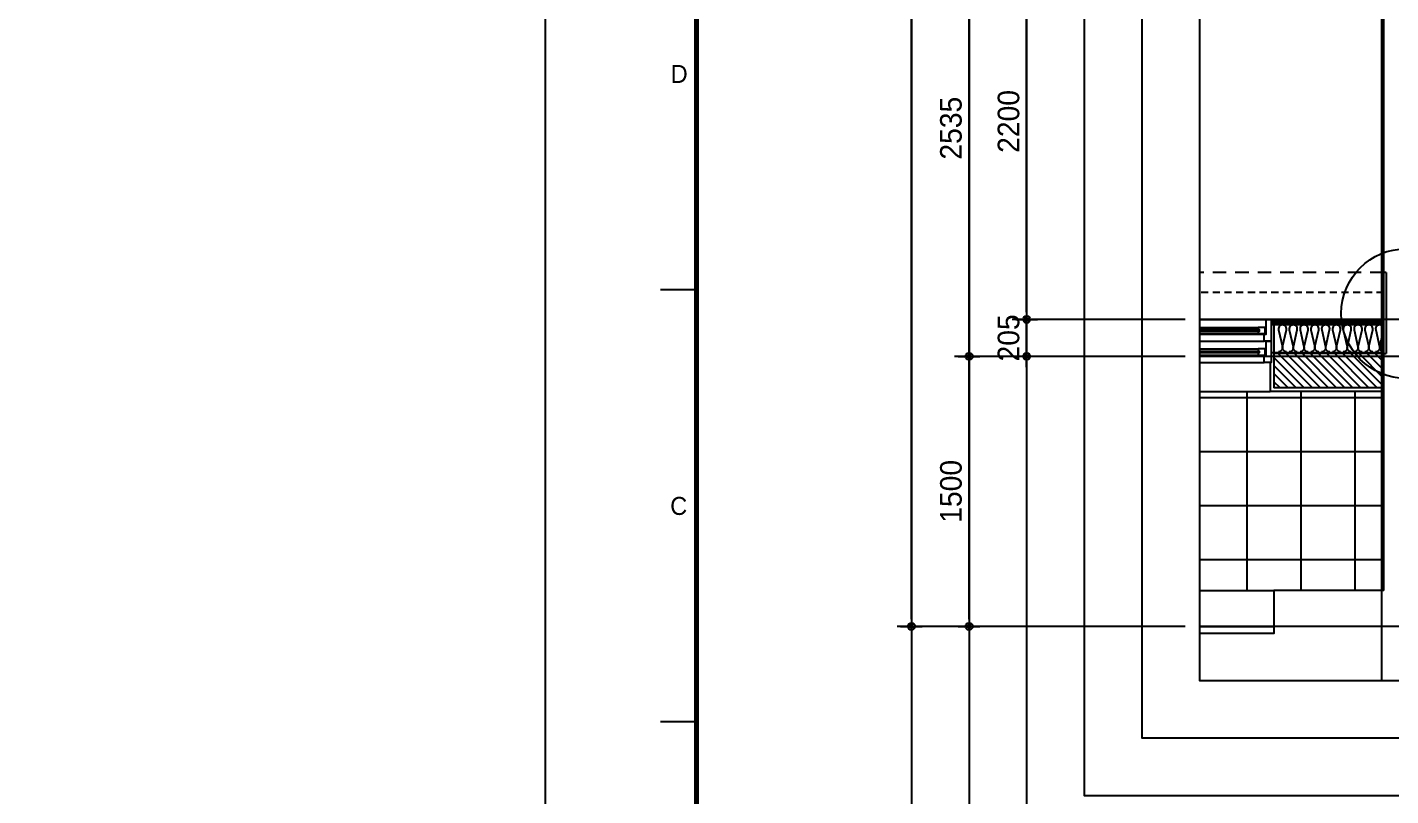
# Model space of a CAD drawing. Header units: millimetres. Extents: x -24416 to 92204, y -190080 to 23760.
# Drawn here: x -2877 to 4697, y -67010 to -62741 of the extents above; entities that cross this region are included whole.
import ezdxf
from ezdxf.enums import TextEntityAlignment as Align
from ezdxf.xclip import XClip

# ---------------------------------------------------------------- set-up
doc = ezdxf.new("R2010")
doc.units = ezdxf.units.MM
doc.header["$LTSCALE"] = 50
doc.header["$XCLIPFRAME"] = 0
for name, pattern in [('AUDIT_D_220706163347-0', [0]), ('CEN', [62, 60, -1, 0, -1]), ('H', [1.3, 0.8, -0.5]), ('HID', [2.5, 1.5, -1])]:
    doc.linetypes.add(name, pattern=pattern)
doc.layers.get('defpoints').update_dxf_attribs({"color": 139})
for name, color, linetype in [('A_HAT', 8, 'Continuous'), ('AA-BORD-FORM', 7, 'Continuous'), ('AA-BORD-TEXT', 3, 'Continuous'), ('AA-XXXX-DIMS', 7, 'Continuous'), ('ARDM', 7, 'Continuous'), ('CEN_CON', 1, 'CEN'), ('CEN_WALL', 12, 'CEN'), ('CONC', 2, 'Continuous'), ('dan1', 7, 'HID'), ('DIM', 7, 'AUDIT_D_220706163347-0'), ('ELE3_CON', 7, 'Continuous'), ('ELE4', 4, 'Continuous'), ('FIN', 6, 'Continuous'), ('INS', 252, 'Continuous'), ('WAL', 3, 'Continuous'), ('WAL_DRY', 7, 'Continuous'), ('WIN', 4, 'Continuous'), ('X - 단위세대$0$ETC', 6, 'Continuous'), ('바닥타일', 8, 'Continuous'), ('커튼박스', 6, 'Continuous')]:
    doc.layers.add(name, color=color, linetype=linetype)
doc.layers.add('Defpoint', color=135, linetype='Continuous', plot=False)
doc.layers.add('MC', color=135, linetype='Continuous', plot=False)
doc.styles.add('HAUD01', font='Dotum.ttf')
doc.styles.add('맑은고딕', font='malgun.ttf', dxfattribs={"width": 0.9})
doc.dimstyles.new('DIM_40', dxfattribs={"dimscale": 40, "dimtxt": 3, "dimasz": 1, "dimexe": 2, "dimexo": 2, "dimgap": 1, "dimtad": 1, "dimdec": 0, "dimzin": 0, "dimdsep": 46, "dimtxsty": '맑은고딕', "dimblk1": 'DIMDOT', "dimblk2": 'DIMDOT', "dimsah": 1, "dimcen": 0.09, "dimdle": 2, "dimclrd": 7, "dimclre": 7, "dimclrt": 3, "dimadec": 0, "dimazin": 0, "dimtfac": 1, "dimtdec": 0, "dimtix": 1, "dimtmove": 2, "dimatfit": 3, "dimldrblk": 'DIMDOT', "dimfxl": 2, "dimtolj": 1, "dimtzin": 0, "dimarcsym": 0})

# ---------------------------------------------------------------- blocks, each defined once
blk = doc.blocks.new('XR-FORM 청주월명')
at = {"layer": 'AA-BORD-FORM', "color": 2}
for p, q in [((21, 177), (16, 177)), ((21, 117), (16, 117))]:
    blk.add_line(p, q, dxfattribs=at)
at = {"layer": 'AA-BORD-FORM', "color": 1}
blk.add_lwpolyline([(0, 0), (841, 0), (841, 594), (0, 594)], close=True, dxfattribs=at)
at = {"layer": 'AA-BORD-FORM', "color": 2, "const_width": 0.682}
blk.add_lwpolyline([(21, 17), (21, 577), (821, 577), (821, 17)], close=True, dxfattribs=at)
at = {"layer": 'AA-BORD-TEXT', "color": 7, "style": 'HAUD01'}
for s, p in [('D', (18.61, 207)), ('C', (18.54, 147))]:
    blk.add_text(s, height=2.5, dxfattribs=at).set_placement(p, align=Align.MIDDLE_CENTER)
blk = doc.blocks.new('WIN_이중창_1800')
at = {"layer": 'Defpoint'}
for p, q in [((-15, 240), (-15, 0)), ((1785, 240), (1785, 0))]:
    blk.add_line(p, q, dxfattribs=at)
at = {"layer": 'WIN'}
blk.add_line((885, -100), (885, 340), dxfattribs=at)
at = {"layer": 'WIN', "color": 8}
for p, q in [((1742, 240), (28, 240)), ((1697, 237), (905, 237)), ((1730, 158), (40, 158)), ((865, 196), (73, 196)), ((865, 161), (73, 161)), ((1697, 202), (905, 202)), ((1730, 120), (40, 120)), ((865, 76), (73, 76)), ((1697, 117), (905, 117)), ((1697, 82), (905, 82)), ((1730, 38), (40, 38)), ((1730, 0), (40, 0)), ((865, 41), (73, 41))]:
    blk.add_line(p, q, dxfattribs=at)
at = {"layer": 'WIN'}
for points in [[(40, 158), (28, 158), (28, 240), (0, 240), (0, 120), (40, 120), (40, 158)], [(905, 216.5), (905, 202), (865, 202), (865, 237), (905, 237), (905, 222.5)], [(1697, 216.5), (1697, 202), (1737, 202), (1737, 237), (1697, 237), (1697, 222.5)], [(1730, 158), (1742, 158), (1742, 240), (1770, 240), (1770, 120), (1730, 120), (1730, 158)], [(73, 175.5), (73, 161), (33, 161), (33, 196), (73, 196), (73, 181.5)], [(872, 181.5), (872, 175.5), (66, 175.5), (66, 181.5), (872, 181.5)], [(865, 175.5), (865, 161), (905, 161), (905, 196), (865, 196), (865, 181.5)], [(1704, 222.5), (1704, 216.5), (898, 216.5), (898, 222.5), (1704, 222.5)], [(40, 38), (28, 38), (28, 120), (0, 120), (0, 0), (40, 0), (40, 38)], [(73, 55.5), (73, 41), (33, 41), (33, 76), (73, 76), (73, 61.5)], [(905, 96.5), (905, 82), (865, 82), (865, 117), (905, 117), (905, 102.5)], [(865, 55.5), (865, 41), (905, 41), (905, 76), (865, 76), (865, 61.5)], [(1704, 102.5), (1704, 96.5), (898, 96.5), (898, 102.5), (1704, 102.5)], [(1697, 96.5), (1697, 82), (1737, 82), (1737, 117), (1697, 117), (1697, 102.5)], [(1730, 38), (1742, 38), (1742, 120), (1770, 120), (1770, 0), (1730, 0), (1730, 38)], [(872, 61.5), (872, 55.5), (66, 55.5), (66, 61.5), (872, 61.5)]]:
    blk.add_lwpolyline(points, dxfattribs=at)
blk = doc.blocks.new('insul1')
blk.add_lwpolyline([(0, 0, 0.480617), (0.146, 0.183), (0.004, 0.817, -1.249969), (0.296, 0.817), (0.154, 0.183, 0.480617), (0.3, 0, 0.480617)], format="xyb")
blk = doc.blocks.new('U-84A(기본)', base_point=(206477.1, -21253.3))
at = {"layer": 'A_HAT'}
h = blk.add_hatch(dxfattribs=at)
h.set_pattern_fill('ANSI31', color=256, scale=10, style=0)
h.paths.add_polyline_path([(207212.1, -19738.3), (206602.1, -19738.3), (206602.1, -19928.3), (207212.1, -19928.3)])
at = {"layer": '바닥타일'}
h = blk.add_hatch(dxfattribs=at)
h.set_pattern_fill('_USER', color=256, scale=300, double=1, pattern_type=0)
h.set_pattern_definition([(0, (0, 0), (0, 300), []), (90, (0, 0), (-300, 2e-14), [])])
edge = h.paths.add_edge_path()
edge.add_arc((219197.1, -19803.3), 690, 180, 270)
edge.add_line((219197.1, -20493.3), (219197.1, -21053.3))
edge.add_line((219197.1, -21053.3), (206602.1, -21053.3))
edge.add_line((206602.1, -21053.3), (206602.1, -19948.3))
edge.add_line((206602.1, -19948.3), (217552.1, -19948.3))
edge.add_line((217552.1, -19948.3), (217552.1, -19773.3))
edge.add_line((217552.1, -19773.3), (219192.1, -19773.3))
edge.add_line((219192.1, -19773.3), (219192.1, -19803.3))
edge.add_line((219192.1, -19803.3), (218507.1, -19803.3))
at = {"layer": 'CEN_CON'}
blk.add_line((206477.1, -21253.3), (221712.1, -21253.3), dxfattribs=at)
at = {"layer": 'CEN_WALL'}
blk.add_line((206477.1, -19753.3), (217472.1, -19753.3), dxfattribs=at)
at = {"layer": 'CONC'}
for p, q in [((206602.1, -19288.3), (206602.1, -17338.3)), ((206589.1, -19288.3), (206589.1, -19738.3)), ((206589.1, -19288.3), (206602.1, -19288.3)), ((206602.1, -19738.3), (206589.1, -19738.3)), ((206602.1, -21053.3), (206602.1, -19738.3)), ((206602.1, -21053.3), (207212.1, -21053.3)), ((207212.1, -21053.3), (207212.1, -21253.3)), ((206477.1, -21253.3), (207212.1, -21253.3))]:
    blk.add_line(p, q, dxfattribs=at)
at = {"layer": 'dan1'}
blk.add_lwpolyline([(206602.1, -19288.3), (212442.1, -19288.3)], dxfattribs=at)
at = {"layer": 'ELE3_CON'}
blk.add_line((209012.1, -21053.3), (207212.1, -21053.3), dxfattribs=at)
at = {"layer": 'ELE4'}
blk.add_line((208992.1, -19948.3), (207232.1, -19948.3), dxfattribs=at)
at = {"layer": 'FIN'}
for p in [(207232.1, -19788.3), (206602.1, -19948.3)]:
    blk.add_line(p, (207232.1, -19948.3), dxfattribs=at)
at = {"layer": 'INS'}
for p, q in [((206602.1, -19738.3), (206602.1, -19288.3)), ((206602.1, -19578.3), (207227.1, -19578.3)), ((206602.1, -19733.3), (207227.1, -19733.3))]:
    blk.add_line(p, q, dxfattribs=at)
at = {"layer": 'MC'}
for p, q in [((206612.1, -21553.3), (206612.1, -16988.3)), ((206477.1, -19548.3), (217472.1, -19548.3))]:
    blk.add_line(p, q, dxfattribs=at)
at = {"layer": 'WAL'}
for p, q in [((206602.1, -19738.3), (207212.1, -19738.3)), ((207212.1, -19738.3), (207212.1, -19928.3)), ((206602.1, -19928.3), (207212.1, -19928.3))]:
    blk.add_line(p, q, dxfattribs=at)
at = {"layer": 'WAL_DRY'}
for p, q in [((206602.1, -19558.3), (207227.1, -19558.3)), ((206602.1, -19568.3), (207227.1, -19568.3))]:
    blk.add_line(p, q, dxfattribs=at)
at = {"layer": 'X - 단위세대$0$ETC'}
blk.add_lwpolyline([(209012.1, -21293.3), (209012.1, -21253.3), (207212.1, -21253.3), (207212.1, -21293.3), (209012.1, -21293.3)], dxfattribs=at)
at = {"layer": '커튼박스', "linetype": 'H'}
blk.add_line((206602.1, -19398.3), (209622.1, -19398.3), dxfattribs=at)
at = {"layer": 'INS', "xscale": 150, "yscale": 150, "zscale": 150, "row_count": 1, "column_count": 10, "row_spacing": 0, "column_spacing": 60}
blk.add_blockref('insul1', (206602.1, -19728.3), dxfattribs=at)
at = {"layer": 'WIN'}
blk.add_blockref('WIN_이중창_1800', (207227.1, -19788.3), dxfattribs=at)
blk = doc.blocks.new('DIMDOT')
at = {"layer": 'AA-XXXX-DIMS'}
for p, q in [((-1.5, 0), (1.5, 0)), ((0, -1.5), (0, 1.5))]:
    blk.add_line(p, q, dxfattribs=at)
for radius in [0.5, 0.25]:
    blk.add_circle((0, 0), radius, dxfattribs=at)
blk = doc.blocks.new('*D452')
at = {"layer": 'defpoints', "color": 0, "transparency": 16777216}
for p in [(5121.4, -77979), (6721.4, -77979), (6721.4, -89829)]:
    blk.add_point(p, dxfattribs=at)
at = {"layer": 'DIM', "color": 7, "lineweight": -2, "transparency": 16777216}
for p, q in [((6641.4, -77979), (5041.4, -77979)), ((5121.4, -89789), (5121.4, -78019)), ((6641.4, -89829), (5041.4, -89829))]:
    blk.add_line(p, q, dxfattribs=at)
at = {"layer": 'DIM', "color": 7, "lineweight": -2, "transparency": 16777216, "xscale": 40, "yscale": 40, "zscale": 40}
for p, rotation in [((5121.4, -77979), 90), ((5121.4, -89829), 270)]:
    blk.add_blockref('DIMDOT', p, dxfattribs=dict(at, rotation=rotation))
at = {"layer": 'DIM', "color": 3, "transparency": 16777216, "insert": (5021.3, -83904), "char_height": 120, "attachment_point": 5, "rotation": 90, "style": 'HAUD01'}
blk.add_mtext('\\A1;11850', dxfattribs=at)
blk = doc.blocks.new('*D453')
at = {"layer": 'defpoints', "color": 0, "transparency": 16777216}
for p in [(5441.4, -88329), (6721.4, -88329), (6721.4, -89829)]:
    blk.add_point(p, dxfattribs=at)
at = {"layer": 'DIM', "color": 7, "lineweight": -2, "transparency": 16777216}
for p, q in [((6641.4, -88329), (5361.4, -88329)), ((5441.4, -89789), (5441.4, -88369)), ((6641.4, -89829), (5361.4, -89829))]:
    blk.add_line(p, q, dxfattribs=at)
at = {"layer": 'DIM', "color": 7, "lineweight": -2, "transparency": 16777216, "xscale": 40, "yscale": 40, "zscale": 40}
for p, rotation in [((5441.4, -88329), 90), ((5441.4, -89829), 270)]:
    blk.add_blockref('DIMDOT', p, dxfattribs=dict(at, rotation=rotation))
at = {"layer": 'DIM', "color": 3, "transparency": 16777216, "insert": (5341.3, -89079), "char_height": 120, "attachment_point": 5, "rotation": 90, "style": 'HAUD01'}
blk.add_mtext('\\A1;1500', dxfattribs=at)
blk = doc.blocks.new('*D454')
at = {"layer": 'defpoints', "color": 0, "transparency": 16777216}
for p in [(5441.4, -85794), (6721.4, -85794), (6721.4, -88329)]:
    blk.add_point(p, dxfattribs=at)
at = {"layer": 'DIM', "color": 7, "lineweight": -2, "transparency": 16777216}
for p, q in [((6641.4, -85794), (5361.4, -85794)), ((5441.4, -88289), (5441.4, -85834)), ((6641.4, -88329), (5361.4, -88329))]:
    blk.add_line(p, q, dxfattribs=at)
at = {"layer": 'DIM', "color": 7, "lineweight": -2, "transparency": 16777216, "xscale": 40, "yscale": 40, "zscale": 40}
for p, rotation in [((5441.4, -85794), 90), ((5441.4, -88329), 270)]:
    blk.add_blockref('DIMDOT', p, dxfattribs=dict(at, rotation=rotation))
at = {"layer": 'DIM', "color": 3, "transparency": 16777216, "insert": (5341.3, -87061.5), "char_height": 120, "attachment_point": 5, "rotation": 90, "style": 'HAUD01'}
blk.add_mtext('\\A1;2535', dxfattribs=at)
blk = doc.blocks.new('*D460')
at = {"layer": 'defpoints', "color": 0, "transparency": 16777216}
for p in [(5761.4, -88124), (6721.4, -88124), (6721.4, -88329)]:
    blk.add_point(p, dxfattribs=at)
at = {"layer": 'DIM', "color": 7, "lineweight": -2, "transparency": 16777216}
for p, q in [((5761.4, -88084), (5761.4, -88044)), ((6641.4, -88124), (5681.4, -88124)), ((5761.4, -88329), (5761.4, -88124)), ((6641.4, -88329), (5681.4, -88329)), ((5761.4, -88369), (5761.4, -88409))]:
    blk.add_line(p, q, dxfattribs=at)
at = {"layer": 'DIM', "color": 7, "lineweight": -2, "transparency": 16777216, "xscale": 40, "yscale": 40, "zscale": 40}
for p, rotation in [((5761.4, -88124), 270), ((5761.4, -88329), 90)]:
    blk.add_blockref('DIMDOT', p, dxfattribs=dict(at, rotation=rotation))
at = {"layer": 'DIM', "color": 3, "transparency": 16777216, "insert": (5661.3, -88226.5), "char_height": 120, "attachment_point": 5, "rotation": 90, "style": 'HAUD01'}
blk.add_mtext('\\A1;205', dxfattribs=at)
blk = doc.blocks.new('*D461')
at = {"layer": 'defpoints', "color": 0, "transparency": 16777216}
for p in [(5761.4, -85924), (6721.4, -85924), (6721.4, -88124)]:
    blk.add_point(p, dxfattribs=at)
at = {"layer": 'DIM', "color": 7, "lineweight": -2, "transparency": 16777216}
for p, q in [((6641.4, -85924), (5681.4, -85924)), ((5761.4, -88084), (5761.4, -85964)), ((6641.4, -88124), (5681.4, -88124))]:
    blk.add_line(p, q, dxfattribs=at)
at = {"layer": 'DIM', "color": 7, "lineweight": -2, "transparency": 16777216, "xscale": 40, "yscale": 40, "zscale": 40}
for p, rotation in [((5761.4, -85924), 90), ((5761.4, -88124), 270)]:
    blk.add_blockref('DIMDOT', p, dxfattribs=dict(at, rotation=rotation))
at = {"layer": 'DIM', "color": 3, "transparency": 16777216, "insert": (5661.3, -87024), "char_height": 120, "attachment_point": 5, "rotation": 90, "style": 'HAUD01'}
blk.add_mtext('\\A1;2200', dxfattribs=at)
blk = doc.blocks.new('*D466')
at = {"layer": 'defpoints', "color": 0, "transparency": 16777216}
for p in [(5441.4, -83404), (6721.4, -83404), (6721.4, -88329)]:
    blk.add_point(p, dxfattribs=at)
at = {"layer": 'DIM', "color": 7, "lineweight": -2, "transparency": 16777216}
for p, q in [((6641.4, -83404), (5361.4, -83404)), ((5441.4, -88289), (5441.4, -83444)), ((6641.4, -88329), (5361.4, -88329))]:
    blk.add_line(p, q, dxfattribs=at)
at = {"layer": 'DIM', "color": 7, "lineweight": -2, "transparency": 16777216, "xscale": 40, "yscale": 40, "zscale": 40}
for p, rotation in [((5441.4, -83404), 90), ((5441.4, -88329), 270)]:
    blk.add_blockref('DIMDOT', p, dxfattribs=dict(at, rotation=rotation))
at = {"layer": 'DIM', "color": 3, "transparency": 16777216, "insert": (5341.3, -85866.5), "char_height": 120, "attachment_point": 5, "rotation": 90, "style": 'HAUD01'}
blk.add_mtext('\\A1;4925', dxfattribs=at)
blk = doc.blocks.new('A$C45F312F6')
at = {"layer": 'ARDM', "color": 3}
blk.add_circle((4782.4, -88091.2), 360, dxfattribs=at)
blk = doc.blocks.new('DIM-1108')
at = {"layer": 'DIM'}
for base, p1, p2, picture, middle in [((5121.4, -77979), (6721.4, -89829), (6721.4, -77979), '*D452', (5021.3, -83904)), ((5441.4, -83404), (6721.4, -88329), (6721.4, -83404), '*D466', (5341.3, -85866.5)), ((5441.4, -85794), (6721.4, -88329), (6721.4, -85794), '*D454', (5341.3, -87061.5)), ((5761.4, -85924), (6721.4, -88124), (6721.4, -85924), '*D461', (5661.3, -87024)), ((5761.4, -88124), (6721.4, -88329), (6721.4, -88124), '*D460', (5661.3, -88226.5)), ((5441.4, -88329), (6721.4, -89829), (6721.4, -88329), '*D453', (5341.3, -89079))]:
    dim = blk.add_linear_dim(base=base, p1=p1, p2=p2, angle=90, dimstyle='DIM_40', override={"dimscale": 40, "dimtxsty": 'HAUD01'}, dxfattribs=at)
    dim.commit()
    dim.dimension.update_dxf_attribs({"geometry": picture, "text_midpoint": middle})

msp = doc.modelspace()

# ---------------------------------------------------------------- linework, layer by layer
at = {"layer": 'defpoints'}
for points in [[(2034.6, -51269.2), (2034.6, -67969), (21883.2, -67969), (21883.2, -51269.2)], [(2354.6, -51589.2), (2354.6, -67649), (21563.2, -67649), (21563.2, -51589.2)], [(2674.6, -51909.2), (2674.6, -67329), (21243.2, -67329), (21243.2, -51909.2)], [(2994.6, -52229.2), (2994.6, -67009), (20923.2, -67009), (20923.2, -52229.2)], [(3314.6, -52549.2), (3314.6, -66689), (20603.2, -66689), (20603.2, -52549.2)], [(3634.6, -52869.2), (3634.6, -66369), (20283.2, -66369), (20283.2, -52869.2)]]:
    msp.add_lwpolyline(points, close=True, dxfattribs=at)

# ---------------------------------------------------------------- block references
for name, p in [('DIM-1108', (-3086.8, 23760)), ('A$C45F312F6', (0, 23760))]:
    msp.add_blockref(name, p)
at = {"xscale": 40, "yscale": 40, "zscale": 40}
msp.add_blockref('XR-FORM 청주월명', (0, -71280), dxfattribs=at)
ref = msp.add_blockref('U-84A(기본)', (4783.2, -66069), dxfattribs=dict(xscale=-1))
XClip(ref).set_block_clipping_path([(190977.1148644797, -21553.2908892445), (207625.679779337, -8053.4973983663)])

doc.saveas('drawing.dxf')
